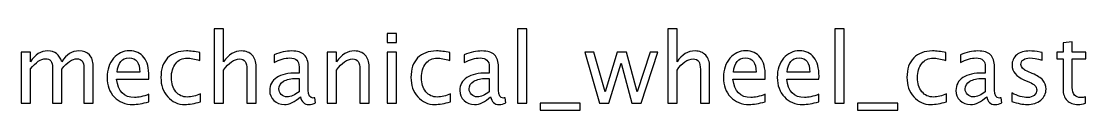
# Model space of a CAD drawing. Header units: centimetres. Extents: x -26.9 to 37.3, y -43.5 to 43.3.
# Drawn here: x -23.02 to -8.99, y -37.25 to -36.18 of the extents above; entities that cross this region are included whole.
import ezdxf

# ---------------------------------------------------------------- set-up
doc = ezdxf.new("R2010")
doc.units = ezdxf.units.CM
doc.header["$MEASUREMENT"] = 0
doc.layers.add('Layer 1', color=7, linetype='Continuous')

msp = doc.modelspace()

# ---------------------------------------------------------------- linework, layer by layer
at = {"layer": 'Layer 1'}
for points, knots in [([(-20.47935, -37.15435), (-20.47935, -37.15435), (-20.47935, -36.17518), (-20.47935, -36.17518), (-20.47935, -36.17518), (-20.47935, -36.17518), (-20.35743, -36.17518), (-20.35743, -36.17518), (-20.35743, -36.17518), (-20.35743, -36.17518), (-20.35743, -36.60846), (-20.35743, -36.60846), (-20.35743, -36.60846), (-20.29287, -36.51427), (-20.21371, -36.46728), (-20.12015, -36.46728), (-20.12015, -36.46728), (-20.06131, -36.46728), (-20.01453, -36.48569), (-19.98003, -36.52274), (-19.98003, -36.52274), (-19.94553, -36.55957), (-19.92817, -36.60931), (-19.92817, -36.67154), (-19.92817, -36.67154), (-19.92817, -36.67154), (-19.92817, -37.15435), (-19.92817, -37.15435), (-19.92817, -37.15435), (-19.92817, -37.15435), (-20.05009, -37.15435), (-20.05009, -37.15435), (-20.05009, -37.15435), (-20.05009, -37.15435), (-20.05009, -36.71133), (-20.05009, -36.71133), (-20.05009, -36.71133), (-20.05009, -36.66138), (-20.0575, -36.62582), (-20.0721, -36.60465), (-20.0721, -36.60465), (-20.08692, -36.58327), (-20.11126, -36.57269), (-20.14534, -36.57269), (-20.14534, -36.57269), (-20.22027, -36.57269), (-20.29097, -36.62158), (-20.35743, -36.71937), (-20.35743, -36.71937), (-20.35743, -36.71937), (-20.35743, -37.15435), (-20.35743, -37.15435), (-20.35743, -37.15435), (-20.35743, -37.15435), (-20.47935, -37.15435), (-20.47935, -37.15435)], [0, 0, 0, 0, 0.06666667, 0.06666667, 0.06666667, 0.06666667, 0.13333333, 0.13333333, 0.13333333, 0.13333333, 0.2, 0.2, 0.2, 0.2, 0.26666667, 0.26666667, 0.26666667, 0.26666667, 0.33333333, 0.33333333, 0.33333333, 0.33333333, 0.4, 0.4, 0.4, 0.4, 0.46666667, 0.46666667, 0.46666667, 0.46666667, 0.53333333, 0.53333333, 0.53333333, 0.53333333, 0.6, 0.6, 0.6, 0.6, 0.66666667, 0.66666667, 0.66666667, 0.66666667, 0.73333333, 0.73333333, 0.73333333, 0.73333333, 0.8, 0.8, 0.8, 0.8, 0.86666667, 0.86666667, 0.86666667, 0.86666667, 1, 1, 1, 1]), ([(-16.48287, -37.15435), (-16.48287, -37.15435), (-16.48287, -36.17518), (-16.48287, -36.17518), (-16.48287, -36.17518), (-16.48287, -36.17518), (-16.36095, -36.17518), (-16.36095, -36.17518), (-16.36095, -36.17518), (-16.36095, -36.17518), (-16.36095, -37.15435), (-16.36095, -37.15435), (-16.36095, -37.15435), (-16.36095, -37.15435), (-16.48287, -37.15435), (-16.48287, -37.15435)], [0, 0, 0, 0, 0.2, 0.2, 0.2, 0.2, 0.4, 0.4, 0.4, 0.4, 0.6, 0.6, 0.6, 0.6, 1, 1, 1, 1]), ([(-14.5023, -37.15435), (-14.5023, -37.15435), (-14.5023, -36.17518), (-14.5023, -36.17518), (-14.5023, -36.17518), (-14.5023, -36.17518), (-14.38038, -36.17518), (-14.38038, -36.17518), (-14.38038, -36.17518), (-14.38038, -36.17518), (-14.38038, -36.60846), (-14.38038, -36.60846), (-14.38038, -36.60846), (-14.31582, -36.51427), (-14.23666, -36.46728), (-14.1431, -36.46728), (-14.1431, -36.46728), (-14.08426, -36.46728), (-14.03748, -36.48569), (-14.00298, -36.52274), (-14.00298, -36.52274), (-13.96848, -36.55957), (-13.95112, -36.60931), (-13.95112, -36.67154), (-13.95112, -36.67154), (-13.95112, -36.67154), (-13.95112, -37.15435), (-13.95112, -37.15435), (-13.95112, -37.15435), (-13.95112, -37.15435), (-14.07304, -37.15435), (-14.07304, -37.15435), (-14.07304, -37.15435), (-14.07304, -37.15435), (-14.07304, -36.71133), (-14.07304, -36.71133), (-14.07304, -36.71133), (-14.07304, -36.66138), (-14.08045, -36.62582), (-14.09505, -36.60465), (-14.09505, -36.60465), (-14.10987, -36.58327), (-14.13421, -36.57269), (-14.16829, -36.57269), (-14.16829, -36.57269), (-14.24322, -36.57269), (-14.31392, -36.62158), (-14.38038, -36.71937), (-14.38038, -36.71937), (-14.38038, -36.71937), (-14.38038, -37.15435), (-14.38038, -37.15435), (-14.38038, -37.15435), (-14.38038, -37.15435), (-14.5023, -37.15435), (-14.5023, -37.15435)], [0, 0, 0, 0, 0.06666667, 0.06666667, 0.06666667, 0.06666667, 0.13333333, 0.13333333, 0.13333333, 0.13333333, 0.2, 0.2, 0.2, 0.2, 0.26666667, 0.26666667, 0.26666667, 0.26666667, 0.33333333, 0.33333333, 0.33333333, 0.33333333, 0.4, 0.4, 0.4, 0.4, 0.46666667, 0.46666667, 0.46666667, 0.46666667, 0.53333333, 0.53333333, 0.53333333, 0.53333333, 0.6, 0.6, 0.6, 0.6, 0.66666667, 0.66666667, 0.66666667, 0.66666667, 0.73333333, 0.73333333, 0.73333333, 0.73333333, 0.8, 0.8, 0.8, 0.8, 0.86666667, 0.86666667, 0.86666667, 0.86666667, 1, 1, 1, 1]), ([(-12.29885, -37.15435), (-12.29885, -37.15435), (-12.29885, -36.17518), (-12.29885, -36.17518), (-12.29885, -36.17518), (-12.29885, -36.17518), (-12.17693, -36.17518), (-12.17693, -36.17518), (-12.17693, -36.17518), (-12.17693, -36.17518), (-12.17693, -37.15435), (-12.17693, -37.15435), (-12.17693, -37.15435), (-12.17693, -37.15435), (-12.29885, -37.15435), (-12.29885, -37.15435)], [0, 0, 0, 0, 0.2, 0.2, 0.2, 0.2, 0.4, 0.4, 0.4, 0.4, 0.6, 0.6, 0.6, 0.6, 1, 1, 1, 1]), ([(-18.2016, -36.35806), (-18.2016, -36.35806), (-18.2016, -36.23614), (-18.2016, -36.23614), (-18.2016, -36.23614), (-18.2016, -36.23614), (-18.07968, -36.23614), (-18.07968, -36.23614), (-18.07968, -36.23614), (-18.07968, -36.23614), (-18.07968, -36.35806), (-18.07968, -36.35806), (-18.07968, -36.35806), (-18.07968, -36.35806), (-18.2016, -36.35806), (-18.2016, -36.35806)], [0, 0, 0, 0, 0.2, 0.2, 0.2, 0.2, 0.4, 0.4, 0.4, 0.4, 0.6, 0.6, 0.6, 0.6, 1, 1, 1, 1]), ([(-23.02316, -37.15435), (-23.02316, -37.15435), (-23.02316, -36.48125), (-23.02316, -36.48125), (-23.02316, -36.48125), (-23.02316, -36.48125), (-22.90124, -36.48125), (-22.90124, -36.48125), (-22.90124, -36.48125), (-22.90124, -36.48125), (-22.90124, -36.60846), (-22.90124, -36.60846), (-22.90124, -36.60846), (-22.84176, -36.51427), (-22.76556, -36.46728), (-22.67222, -36.46728), (-22.67222, -36.46728), (-22.58226, -36.46728), (-22.52109, -36.51427), (-22.48849, -36.60846), (-22.48849, -36.60846), (-22.4307, -36.51342), (-22.35535, -36.46601), (-22.26285, -36.46601), (-22.26285, -36.46601), (-22.2038, -36.46601), (-22.15787, -36.48337), (-22.12506, -36.51829), (-22.12506, -36.51829), (-22.09225, -36.55322), (-22.07574, -36.60211), (-22.07574, -36.66498), (-22.07574, -36.66498), (-22.07574, -36.66498), (-22.07574, -37.15435), (-22.07574, -37.15435), (-22.07574, -37.15435), (-22.07574, -37.15435), (-22.19766, -37.15435), (-22.19766, -37.15435), (-22.19766, -37.15435), (-22.19766, -37.15435), (-22.19766, -36.68508), (-22.19766, -36.68508), (-22.19766, -36.68508), (-22.19766, -36.60846), (-22.22814, -36.57015), (-22.2891, -36.57015), (-22.2891, -36.57015), (-22.35239, -36.57015), (-22.41885, -36.61481), (-22.48849, -36.70435), (-22.48849, -36.70435), (-22.48849, -36.70435), (-22.48849, -37.15435), (-22.48849, -37.15435), (-22.48849, -37.15435), (-22.48849, -37.15435), (-22.61041, -37.15435), (-22.61041, -37.15435), (-22.61041, -37.15435), (-22.61041, -37.15435), (-22.61041, -36.68466), (-22.61041, -36.68466), (-22.61041, -36.68466), (-22.61041, -36.6074), (-22.64131, -36.56888), (-22.70333, -36.56888), (-22.70333, -36.56888), (-22.76493, -36.56888), (-22.83097, -36.61375), (-22.90124, -36.70371), (-22.90124, -36.70371), (-22.90124, -36.70371), (-22.90124, -37.15435), (-22.90124, -37.15435), (-22.90124, -37.15435), (-22.90124, -37.15435), (-23.02316, -37.15435), (-23.02316, -37.15435)], [0, 0, 0, 0, 0.04761905, 0.04761905, 0.04761905, 0.04761905, 0.0952381, 0.0952381, 0.0952381, 0.0952381, 0.14285714, 0.14285714, 0.14285714, 0.14285714, 0.19047619, 0.19047619, 0.19047619, 0.19047619, 0.23809524, 0.23809524, 0.23809524, 0.23809524, 0.28571429, 0.28571429, 0.28571429, 0.28571429, 0.33333333, 0.33333333, 0.33333333, 0.33333333, 0.38095238, 0.38095238, 0.38095238, 0.38095238, 0.42857143, 0.42857143, 0.42857143, 0.42857143, 0.47619048, 0.47619048, 0.47619048, 0.47619048, 0.52380952, 0.52380952, 0.52380952, 0.52380952, 0.57142857, 0.57142857, 0.57142857, 0.57142857, 0.61904762, 0.61904762, 0.61904762, 0.61904762, 0.66666667, 0.66666667, 0.66666667, 0.66666667, 0.71428571, 0.71428571, 0.71428571, 0.71428571, 0.76190476, 0.76190476, 0.76190476, 0.76190476, 0.80952381, 0.80952381, 0.80952381, 0.80952381, 0.85714286, 0.85714286, 0.85714286, 0.85714286, 0.9047619, 0.9047619, 0.9047619, 0.9047619, 1, 1, 1, 1]), ([(-21.34337, -37.13276), (-21.42528, -37.15731), (-21.49535, -37.16959), (-21.55377, -37.16959), (-21.55377, -37.16959), (-21.65346, -37.16959), (-21.73453, -37.13657), (-21.79697, -37.07074), (-21.79697, -37.07074), (-21.85941, -37.00491), (-21.89074, -36.91961), (-21.89074, -36.81462), (-21.89074, -36.81462), (-21.89074, -36.71281), (-21.86322, -36.6292), (-21.80798, -36.5638), (-21.80798, -36.5638), (-21.75273, -36.49861), (-21.68204, -36.46601), (-21.59589, -36.46601), (-21.59589, -36.46601), (-21.5144, -36.46601), (-21.45132, -36.49501), (-21.40687, -36.553), (-21.40687, -36.553), (-21.36242, -36.611), (-21.34019, -36.69313), (-21.34019, -36.7996), (-21.34019, -36.7996), (-21.34019, -36.7996), (-21.34083, -36.83685), (-21.34083, -36.83685), (-21.34083, -36.83685), (-21.34083, -36.83685), (-21.76628, -36.83685), (-21.76628, -36.83685), (-21.76628, -36.83685), (-21.7485, -36.99772), (-21.66997, -37.07815), (-21.53091, -37.07815), (-21.53091, -37.07815), (-21.47989, -37.07815), (-21.41745, -37.06376), (-21.34337, -37.03497), (-21.34337, -37.03497), (-21.34337, -37.03497), (-21.34337, -37.13276), (-21.34337, -37.13276)], [0, 0, 0, 0, 0.07692308, 0.07692308, 0.07692308, 0.07692308, 0.15384615, 0.15384615, 0.15384615, 0.15384615, 0.23076923, 0.23076923, 0.23076923, 0.23076923, 0.30769231, 0.30769231, 0.30769231, 0.30769231, 0.38461538, 0.38461538, 0.38461538, 0.38461538, 0.46153846, 0.46153846, 0.46153846, 0.46153846, 0.53846154, 0.53846154, 0.53846154, 0.53846154, 0.61538462, 0.61538462, 0.61538462, 0.61538462, 0.69230769, 0.69230769, 0.69230769, 0.69230769, 0.76923077, 0.76923077, 0.76923077, 0.76923077, 0.84615385, 0.84615385, 0.84615385, 0.84615385, 1, 1, 1, 1]), ([(-20.66244, -37.13403), (-20.74139, -37.15774), (-20.80955, -37.16959), (-20.86691, -37.16959), (-20.86691, -37.16959), (-20.95793, -37.16959), (-21.03328, -37.13593), (-21.09318, -37.06884), (-21.09318, -37.06884), (-21.15308, -37.00153), (-21.18314, -36.91665), (-21.18314, -36.81441), (-21.18314, -36.81441), (-21.18314, -36.70519), (-21.15351, -36.61989), (-21.09424, -36.55893), (-21.09424, -36.55893), (-21.03497, -36.49776), (-20.95221, -36.46728), (-20.84595, -36.46728), (-20.84595, -36.46728), (-20.79367, -36.46728), (-20.73483, -36.47448), (-20.67006, -36.48887), (-20.67006, -36.48887), (-20.67006, -36.48887), (-20.67006, -36.59174), (-20.67006, -36.59174), (-20.67006, -36.59174), (-20.73885, -36.57142), (-20.79494, -36.56126), (-20.83812, -36.56126), (-20.83812, -36.56126), (-20.90078, -36.56126), (-20.95094, -36.58475), (-20.98841, -36.63153), (-20.98841, -36.63153), (-21.02587, -36.67831), (-21.04471, -36.74075), (-21.04471, -36.81865), (-21.04471, -36.81865), (-21.04471, -36.89421), (-21.02524, -36.95517), (-20.9865, -37.00195), (-20.9865, -37.00195), (-20.94777, -37.04852), (-20.89718, -37.0718), (-20.83431, -37.0718), (-20.83431, -37.0718), (-20.77864, -37.0718), (-20.72149, -37.05741), (-20.66244, -37.02862), (-20.66244, -37.02862), (-20.66244, -37.02862), (-20.66244, -37.13403), (-20.66244, -37.13403)], [0, 0, 0, 0, 0.06666667, 0.06666667, 0.06666667, 0.06666667, 0.13333333, 0.13333333, 0.13333333, 0.13333333, 0.2, 0.2, 0.2, 0.2, 0.26666667, 0.26666667, 0.26666667, 0.26666667, 0.33333333, 0.33333333, 0.33333333, 0.33333333, 0.4, 0.4, 0.4, 0.4, 0.46666667, 0.46666667, 0.46666667, 0.46666667, 0.53333333, 0.53333333, 0.53333333, 0.53333333, 0.6, 0.6, 0.6, 0.6, 0.66666667, 0.66666667, 0.66666667, 0.66666667, 0.73333333, 0.73333333, 0.73333333, 0.73333333, 0.8, 0.8, 0.8, 0.8, 0.86666667, 0.86666667, 0.86666667, 0.86666667, 1, 1, 1, 1]), ([(-19.34418, -37.06862), (-19.41741, -37.13593), (-19.4879, -37.16959), (-19.55563, -37.16959), (-19.55563, -37.16959), (-19.6113, -37.16959), (-19.65766, -37.15223), (-19.69427, -37.11731), (-19.69427, -37.11731), (-19.7311, -37.08238), (-19.74952, -37.03836), (-19.74952, -36.98523), (-19.74952, -36.98523), (-19.74952, -36.91178), (-19.71862, -36.85526), (-19.65681, -36.81589), (-19.65681, -36.81589), (-19.595, -36.77652), (-19.50631, -36.75684), (-19.39074, -36.75684), (-19.39074, -36.75684), (-19.39074, -36.75684), (-19.36217, -36.75684), (-19.36217, -36.75684), (-19.36217, -36.75684), (-19.36217, -36.75684), (-19.36217, -36.67577), (-19.36217, -36.67577), (-19.36217, -36.67577), (-19.36217, -36.59767), (-19.40281, -36.55872), (-19.4843, -36.55872), (-19.4843, -36.55872), (-19.54738, -36.55872), (-19.61638, -36.57862), (-19.6911, -36.61841), (-19.6911, -36.61841), (-19.6911, -36.61841), (-19.6911, -36.51808), (-19.6911, -36.51808), (-19.6911, -36.51808), (-19.60897, -36.48421), (-19.5315, -36.46728), (-19.4589, -36.46728), (-19.4589, -36.46728), (-19.38418, -36.46728), (-19.32894, -36.48421), (-19.29359, -36.51829), (-19.29359, -36.51829), (-19.25803, -36.55237), (-19.24025, -36.60486), (-19.24025, -36.67577), (-19.24025, -36.67577), (-19.24025, -36.67577), (-19.24025, -36.97994), (-19.24025, -36.97994), (-19.24025, -36.97994), (-19.24025, -37.04957), (-19.21887, -37.0845), (-19.1759, -37.0845), (-19.1759, -37.0845), (-19.17061, -37.0845), (-19.16278, -37.08365), (-19.15241, -37.08196), (-19.15241, -37.08196), (-19.15241, -37.08196), (-19.14373, -37.14969), (-19.14373, -37.14969), (-19.14373, -37.14969), (-19.17146, -37.16303), (-19.20194, -37.16959), (-19.23538, -37.16959), (-19.23538, -37.16959), (-19.29232, -37.16959), (-19.32851, -37.13593), (-19.34418, -37.06862)], [0, 0, 0, 0, 0.05, 0.05, 0.05, 0.05, 0.1, 0.1, 0.1, 0.1, 0.15, 0.15, 0.15, 0.15, 0.2, 0.2, 0.2, 0.2, 0.25, 0.25, 0.25, 0.25, 0.3, 0.3, 0.3, 0.3, 0.35, 0.35, 0.35, 0.35, 0.4, 0.4, 0.4, 0.4, 0.45, 0.45, 0.45, 0.45, 0.5, 0.5, 0.5, 0.5, 0.55, 0.55, 0.55, 0.55, 0.6, 0.6, 0.6, 0.6, 0.65, 0.65, 0.65, 0.65, 0.7, 0.7, 0.7, 0.7, 0.75, 0.75, 0.75, 0.75, 0.8, 0.8, 0.8, 0.8, 0.85, 0.85, 0.85, 0.85, 0.9, 0.9, 0.9, 0.9, 1, 1, 1, 1]), ([(-18.98985, -37.15435), (-18.98985, -37.15435), (-18.98985, -36.48125), (-18.98985, -36.48125), (-18.98985, -36.48125), (-18.98985, -36.48125), (-18.86793, -36.48125), (-18.86793, -36.48125), (-18.86793, -36.48125), (-18.86793, -36.48125), (-18.86793, -36.60846), (-18.86793, -36.60846), (-18.86793, -36.60846), (-18.80337, -36.51427), (-18.72421, -36.46728), (-18.63065, -36.46728), (-18.63065, -36.46728), (-18.57181, -36.46728), (-18.52503, -36.48569), (-18.49053, -36.52274), (-18.49053, -36.52274), (-18.45603, -36.55957), (-18.43867, -36.60931), (-18.43867, -36.67154), (-18.43867, -36.67154), (-18.43867, -36.67154), (-18.43867, -37.15435), (-18.43867, -37.15435), (-18.43867, -37.15435), (-18.43867, -37.15435), (-18.56059, -37.15435), (-18.56059, -37.15435), (-18.56059, -37.15435), (-18.56059, -37.15435), (-18.56059, -36.71133), (-18.56059, -36.71133), (-18.56059, -36.71133), (-18.56059, -36.66138), (-18.568, -36.62582), (-18.5826, -36.60465), (-18.5826, -36.60465), (-18.59742, -36.58327), (-18.62176, -36.57269), (-18.65584, -36.57269), (-18.65584, -36.57269), (-18.73077, -36.57269), (-18.80147, -36.62158), (-18.86793, -36.71937), (-18.86793, -36.71937), (-18.86793, -36.71937), (-18.86793, -37.15435), (-18.86793, -37.15435), (-18.86793, -37.15435), (-18.86793, -37.15435), (-18.98985, -37.15435), (-18.98985, -37.15435)], [0, 0, 0, 0, 0.06666667, 0.06666667, 0.06666667, 0.06666667, 0.13333333, 0.13333333, 0.13333333, 0.13333333, 0.2, 0.2, 0.2, 0.2, 0.26666667, 0.26666667, 0.26666667, 0.26666667, 0.33333333, 0.33333333, 0.33333333, 0.33333333, 0.4, 0.4, 0.4, 0.4, 0.46666667, 0.46666667, 0.46666667, 0.46666667, 0.53333333, 0.53333333, 0.53333333, 0.53333333, 0.6, 0.6, 0.6, 0.6, 0.66666667, 0.66666667, 0.66666667, 0.66666667, 0.73333333, 0.73333333, 0.73333333, 0.73333333, 0.8, 0.8, 0.8, 0.8, 0.86666667, 0.86666667, 0.86666667, 0.86666667, 1, 1, 1, 1]), ([(-17.36721, -37.13403), (-17.44616, -37.15774), (-17.51432, -37.16959), (-17.57168, -37.16959), (-17.57168, -37.16959), (-17.6627, -37.16959), (-17.73805, -37.13593), (-17.79795, -37.06884), (-17.79795, -37.06884), (-17.85785, -37.00153), (-17.88791, -36.91665), (-17.88791, -36.81441), (-17.88791, -36.81441), (-17.88791, -36.70519), (-17.85828, -36.61989), (-17.79901, -36.55893), (-17.79901, -36.55893), (-17.73974, -36.49776), (-17.65698, -36.46728), (-17.55072, -36.46728), (-17.55072, -36.46728), (-17.49844, -36.46728), (-17.4396, -36.47448), (-17.37483, -36.48887), (-17.37483, -36.48887), (-17.37483, -36.48887), (-17.37483, -36.59174), (-17.37483, -36.59174), (-17.37483, -36.59174), (-17.44362, -36.57142), (-17.49971, -36.56126), (-17.54289, -36.56126), (-17.54289, -36.56126), (-17.60555, -36.56126), (-17.65571, -36.58475), (-17.69318, -36.63153), (-17.69318, -36.63153), (-17.73064, -36.67831), (-17.74948, -36.74075), (-17.74948, -36.81865), (-17.74948, -36.81865), (-17.74948, -36.89421), (-17.73001, -36.95517), (-17.69127, -37.00195), (-17.69127, -37.00195), (-17.65254, -37.04852), (-17.60195, -37.0718), (-17.53908, -37.0718), (-17.53908, -37.0718), (-17.48341, -37.0718), (-17.42626, -37.05741), (-17.36721, -37.02862), (-17.36721, -37.02862), (-17.36721, -37.02862), (-17.36721, -37.13403), (-17.36721, -37.13403)], [0, 0, 0, 0, 0.06666667, 0.06666667, 0.06666667, 0.06666667, 0.13333333, 0.13333333, 0.13333333, 0.13333333, 0.2, 0.2, 0.2, 0.2, 0.26666667, 0.26666667, 0.26666667, 0.26666667, 0.33333333, 0.33333333, 0.33333333, 0.33333333, 0.4, 0.4, 0.4, 0.4, 0.46666667, 0.46666667, 0.46666667, 0.46666667, 0.53333333, 0.53333333, 0.53333333, 0.53333333, 0.6, 0.6, 0.6, 0.6, 0.66666667, 0.66666667, 0.66666667, 0.66666667, 0.73333333, 0.73333333, 0.73333333, 0.73333333, 0.8, 0.8, 0.8, 0.8, 0.86666667, 0.86666667, 0.86666667, 0.86666667, 1, 1, 1, 1]), ([(-16.8372, -37.06862), (-16.91043, -37.13593), (-16.98092, -37.16959), (-17.04865, -37.16959), (-17.04865, -37.16959), (-17.10432, -37.16959), (-17.15068, -37.15223), (-17.18729, -37.11731), (-17.18729, -37.11731), (-17.22412, -37.08238), (-17.24254, -37.03836), (-17.24254, -36.98523), (-17.24254, -36.98523), (-17.24254, -36.91178), (-17.21164, -36.85526), (-17.14983, -36.81589), (-17.14983, -36.81589), (-17.08802, -36.77652), (-16.99933, -36.75684), (-16.88376, -36.75684), (-16.88376, -36.75684), (-16.88376, -36.75684), (-16.85519, -36.75684), (-16.85519, -36.75684), (-16.85519, -36.75684), (-16.85519, -36.75684), (-16.85519, -36.67577), (-16.85519, -36.67577), (-16.85519, -36.67577), (-16.85519, -36.59767), (-16.89583, -36.55872), (-16.97732, -36.55872), (-16.97732, -36.55872), (-17.0404, -36.55872), (-17.1094, -36.57862), (-17.18412, -36.61841), (-17.18412, -36.61841), (-17.18412, -36.61841), (-17.18412, -36.51808), (-17.18412, -36.51808), (-17.18412, -36.51808), (-17.10199, -36.48421), (-17.02452, -36.46728), (-16.95192, -36.46728), (-16.95192, -36.46728), (-16.8772, -36.46728), (-16.82196, -36.48421), (-16.78661, -36.51829), (-16.78661, -36.51829), (-16.75105, -36.55237), (-16.73327, -36.60486), (-16.73327, -36.67577), (-16.73327, -36.67577), (-16.73327, -36.67577), (-16.73327, -36.97994), (-16.73327, -36.97994), (-16.73327, -36.97994), (-16.73327, -37.04957), (-16.71189, -37.0845), (-16.66892, -37.0845), (-16.66892, -37.0845), (-16.66363, -37.0845), (-16.6558, -37.08365), (-16.64543, -37.08196), (-16.64543, -37.08196), (-16.64543, -37.08196), (-16.63675, -37.14969), (-16.63675, -37.14969), (-16.63675, -37.14969), (-16.66448, -37.16303), (-16.69496, -37.16959), (-16.7284, -37.16959), (-16.7284, -37.16959), (-16.78534, -37.16959), (-16.82153, -37.13593), (-16.8372, -37.06862)], [0, 0, 0, 0, 0.05, 0.05, 0.05, 0.05, 0.1, 0.1, 0.1, 0.1, 0.15, 0.15, 0.15, 0.15, 0.2, 0.2, 0.2, 0.2, 0.25, 0.25, 0.25, 0.25, 0.3, 0.3, 0.3, 0.3, 0.35, 0.35, 0.35, 0.35, 0.4, 0.4, 0.4, 0.4, 0.45, 0.45, 0.45, 0.45, 0.5, 0.5, 0.5, 0.5, 0.55, 0.55, 0.55, 0.55, 0.6, 0.6, 0.6, 0.6, 0.65, 0.65, 0.65, 0.65, 0.7, 0.7, 0.7, 0.7, 0.75, 0.75, 0.75, 0.75, 0.8, 0.8, 0.8, 0.8, 0.85, 0.85, 0.85, 0.85, 0.9, 0.9, 0.9, 0.9, 1, 1, 1, 1]), ([(-13.22002, -37.13276), (-13.30193, -37.15731), (-13.372, -37.16959), (-13.43042, -37.16959), (-13.43042, -37.16959), (-13.53011, -37.16959), (-13.61118, -37.13657), (-13.67362, -37.07074), (-13.67362, -37.07074), (-13.73606, -37.00491), (-13.76739, -36.91961), (-13.76739, -36.81462), (-13.76739, -36.81462), (-13.76739, -36.71281), (-13.73987, -36.6292), (-13.68463, -36.5638), (-13.68463, -36.5638), (-13.62938, -36.49861), (-13.55869, -36.46601), (-13.47254, -36.46601), (-13.47254, -36.46601), (-13.39105, -36.46601), (-13.32797, -36.49501), (-13.28352, -36.553), (-13.28352, -36.553), (-13.23907, -36.611), (-13.21684, -36.69313), (-13.21684, -36.7996), (-13.21684, -36.7996), (-13.21684, -36.7996), (-13.21748, -36.83685), (-13.21748, -36.83685), (-13.21748, -36.83685), (-13.21748, -36.83685), (-13.64293, -36.83685), (-13.64293, -36.83685), (-13.64293, -36.83685), (-13.62515, -36.99772), (-13.54662, -37.07815), (-13.40756, -37.07815), (-13.40756, -37.07815), (-13.35654, -37.07815), (-13.2941, -37.06376), (-13.22002, -37.03497), (-13.22002, -37.03497), (-13.22002, -37.03497), (-13.22002, -37.13276), (-13.22002, -37.13276)], [0, 0, 0, 0, 0.07692308, 0.07692308, 0.07692308, 0.07692308, 0.15384615, 0.15384615, 0.15384615, 0.15384615, 0.23076923, 0.23076923, 0.23076923, 0.23076923, 0.30769231, 0.30769231, 0.30769231, 0.30769231, 0.38461538, 0.38461538, 0.38461538, 0.38461538, 0.46153846, 0.46153846, 0.46153846, 0.46153846, 0.53846154, 0.53846154, 0.53846154, 0.53846154, 0.61538462, 0.61538462, 0.61538462, 0.61538462, 0.69230769, 0.69230769, 0.69230769, 0.69230769, 0.76923077, 0.76923077, 0.76923077, 0.76923077, 0.84615385, 0.84615385, 0.84615385, 0.84615385, 1, 1, 1, 1]), ([(-12.51242, -37.13276), (-12.59433, -37.15731), (-12.6644, -37.16959), (-12.72282, -37.16959), (-12.72282, -37.16959), (-12.82251, -37.16959), (-12.90358, -37.13657), (-12.96602, -37.07074), (-12.96602, -37.07074), (-13.02846, -37.00491), (-13.05979, -36.91961), (-13.05979, -36.81462), (-13.05979, -36.81462), (-13.05979, -36.71281), (-13.03227, -36.6292), (-12.97703, -36.5638), (-12.97703, -36.5638), (-12.92178, -36.49861), (-12.85109, -36.46601), (-12.76494, -36.46601), (-12.76494, -36.46601), (-12.68345, -36.46601), (-12.62037, -36.49501), (-12.57592, -36.553), (-12.57592, -36.553), (-12.53147, -36.611), (-12.50924, -36.69313), (-12.50924, -36.7996), (-12.50924, -36.7996), (-12.50924, -36.7996), (-12.50988, -36.83685), (-12.50988, -36.83685), (-12.50988, -36.83685), (-12.50988, -36.83685), (-12.93533, -36.83685), (-12.93533, -36.83685), (-12.93533, -36.83685), (-12.91755, -36.99772), (-12.83902, -37.07815), (-12.69996, -37.07815), (-12.69996, -37.07815), (-12.64894, -37.07815), (-12.5865, -37.06376), (-12.51242, -37.03497), (-12.51242, -37.03497), (-12.51242, -37.03497), (-12.51242, -37.13276), (-12.51242, -37.13276)], [0, 0, 0, 0, 0.07692308, 0.07692308, 0.07692308, 0.07692308, 0.15384615, 0.15384615, 0.15384615, 0.15384615, 0.23076923, 0.23076923, 0.23076923, 0.23076923, 0.30769231, 0.30769231, 0.30769231, 0.30769231, 0.38461538, 0.38461538, 0.38461538, 0.38461538, 0.46153846, 0.46153846, 0.46153846, 0.46153846, 0.53846154, 0.53846154, 0.53846154, 0.53846154, 0.61538462, 0.61538462, 0.61538462, 0.61538462, 0.69230769, 0.69230769, 0.69230769, 0.69230769, 0.76923077, 0.76923077, 0.76923077, 0.76923077, 0.84615385, 0.84615385, 0.84615385, 0.84615385, 1, 1, 1, 1]), ([(-10.82946, -37.13403), (-10.90841, -37.15774), (-10.97657, -37.16959), (-11.03393, -37.16959), (-11.03393, -37.16959), (-11.12495, -37.16959), (-11.2003, -37.13593), (-11.2602, -37.06884), (-11.2602, -37.06884), (-11.3201, -37.00153), (-11.35016, -36.91665), (-11.35016, -36.81441), (-11.35016, -36.81441), (-11.35016, -36.70519), (-11.32053, -36.61989), (-11.26126, -36.55893), (-11.26126, -36.55893), (-11.20199, -36.49776), (-11.11923, -36.46728), (-11.01297, -36.46728), (-11.01297, -36.46728), (-10.96069, -36.46728), (-10.90185, -36.47448), (-10.83708, -36.48887), (-10.83708, -36.48887), (-10.83708, -36.48887), (-10.83708, -36.59174), (-10.83708, -36.59174), (-10.83708, -36.59174), (-10.90587, -36.57142), (-10.96196, -36.56126), (-11.00514, -36.56126), (-11.00514, -36.56126), (-11.0678, -36.56126), (-11.11796, -36.58475), (-11.15543, -36.63153), (-11.15543, -36.63153), (-11.19289, -36.67831), (-11.21173, -36.74075), (-11.21173, -36.81865), (-11.21173, -36.81865), (-11.21173, -36.89421), (-11.19226, -36.95517), (-11.15352, -37.00195), (-11.15352, -37.00195), (-11.11479, -37.04852), (-11.0642, -37.0718), (-11.00133, -37.0718), (-11.00133, -37.0718), (-10.94566, -37.0718), (-10.88851, -37.05741), (-10.82946, -37.02862), (-10.82946, -37.02862), (-10.82946, -37.02862), (-10.82946, -37.13403), (-10.82946, -37.13403)], [0, 0, 0, 0, 0.06666667, 0.06666667, 0.06666667, 0.06666667, 0.13333333, 0.13333333, 0.13333333, 0.13333333, 0.2, 0.2, 0.2, 0.2, 0.26666667, 0.26666667, 0.26666667, 0.26666667, 0.33333333, 0.33333333, 0.33333333, 0.33333333, 0.4, 0.4, 0.4, 0.4, 0.46666667, 0.46666667, 0.46666667, 0.46666667, 0.53333333, 0.53333333, 0.53333333, 0.53333333, 0.6, 0.6, 0.6, 0.6, 0.66666667, 0.66666667, 0.66666667, 0.66666667, 0.73333333, 0.73333333, 0.73333333, 0.73333333, 0.8, 0.8, 0.8, 0.8, 0.86666667, 0.86666667, 0.86666667, 0.86666667, 1, 1, 1, 1]), ([(-10.29945, -37.06862), (-10.37268, -37.13593), (-10.44317, -37.16959), (-10.5109, -37.16959), (-10.5109, -37.16959), (-10.56657, -37.16959), (-10.61293, -37.15223), (-10.64954, -37.11731), (-10.64954, -37.11731), (-10.68637, -37.08238), (-10.70479, -37.03836), (-10.70479, -36.98523), (-10.70479, -36.98523), (-10.70479, -36.91178), (-10.67389, -36.85526), (-10.61208, -36.81589), (-10.61208, -36.81589), (-10.55027, -36.77652), (-10.46158, -36.75684), (-10.34601, -36.75684), (-10.34601, -36.75684), (-10.34601, -36.75684), (-10.31744, -36.75684), (-10.31744, -36.75684), (-10.31744, -36.75684), (-10.31744, -36.75684), (-10.31744, -36.67577), (-10.31744, -36.67577), (-10.31744, -36.67577), (-10.31744, -36.59767), (-10.35808, -36.55872), (-10.43957, -36.55872), (-10.43957, -36.55872), (-10.50265, -36.55872), (-10.57165, -36.57862), (-10.64637, -36.61841), (-10.64637, -36.61841), (-10.64637, -36.61841), (-10.64637, -36.51808), (-10.64637, -36.51808), (-10.64637, -36.51808), (-10.56424, -36.48421), (-10.48677, -36.46728), (-10.41417, -36.46728), (-10.41417, -36.46728), (-10.33945, -36.46728), (-10.28421, -36.48421), (-10.24886, -36.51829), (-10.24886, -36.51829), (-10.2133, -36.55237), (-10.19552, -36.60486), (-10.19552, -36.67577), (-10.19552, -36.67577), (-10.19552, -36.67577), (-10.19552, -36.97994), (-10.19552, -36.97994), (-10.19552, -36.97994), (-10.19552, -37.04957), (-10.17414, -37.0845), (-10.13117, -37.0845), (-10.13117, -37.0845), (-10.12588, -37.0845), (-10.11805, -37.08365), (-10.10768, -37.08196), (-10.10768, -37.08196), (-10.10768, -37.08196), (-10.099, -37.14969), (-10.099, -37.14969), (-10.099, -37.14969), (-10.12673, -37.16303), (-10.15721, -37.16959), (-10.19065, -37.16959), (-10.19065, -37.16959), (-10.24759, -37.16959), (-10.28378, -37.13593), (-10.29945, -37.06862)], [0, 0, 0, 0, 0.05, 0.05, 0.05, 0.05, 0.1, 0.1, 0.1, 0.1, 0.15, 0.15, 0.15, 0.15, 0.2, 0.2, 0.2, 0.2, 0.25, 0.25, 0.25, 0.25, 0.3, 0.3, 0.3, 0.3, 0.35, 0.35, 0.35, 0.35, 0.4, 0.4, 0.4, 0.4, 0.45, 0.45, 0.45, 0.45, 0.5, 0.5, 0.5, 0.5, 0.55, 0.55, 0.55, 0.55, 0.6, 0.6, 0.6, 0.6, 0.65, 0.65, 0.65, 0.65, 0.7, 0.7, 0.7, 0.7, 0.75, 0.75, 0.75, 0.75, 0.8, 0.8, 0.8, 0.8, 0.85, 0.85, 0.85, 0.85, 0.9, 0.9, 0.9, 0.9, 1, 1, 1, 1]), ([(-9.96925, -37.13022), (-9.96925, -37.13022), (-9.96925, -37.01846), (-9.96925, -37.01846), (-9.96925, -37.01846), (-9.88945, -37.05825), (-9.82024, -37.07815), (-9.76118, -37.07815), (-9.76118, -37.07815), (-9.72604, -37.07815), (-9.69683, -37.06862), (-9.67376, -37.04957), (-9.67376, -37.04957), (-9.65069, -37.03074), (-9.63905, -37.00703), (-9.63905, -36.97845), (-9.63905, -36.97845), (-9.63905, -36.93676), (-9.67143, -36.90225), (-9.7362, -36.87495), (-9.7362, -36.87495), (-9.7362, -36.87495), (-9.80754, -36.84468), (-9.80754, -36.84468), (-9.80754, -36.84468), (-9.91273, -36.80108), (-9.96544, -36.738), (-9.96544, -36.65609), (-9.96544, -36.65609), (-9.96544, -36.59745), (-9.9447, -36.55131), (-9.90321, -36.51766), (-9.90321, -36.51766), (-9.86172, -36.484), (-9.80478, -36.46728), (-9.73261, -36.46728), (-9.73261, -36.46728), (-9.69514, -36.46728), (-9.64857, -36.47236), (-9.59333, -36.48273), (-9.59333, -36.48273), (-9.59333, -36.48273), (-9.56793, -36.4876), (-9.56793, -36.4876), (-9.56793, -36.4876), (-9.56793, -36.4876), (-9.56793, -36.5892), (-9.56793, -36.5892), (-9.56793, -36.5892), (-9.63587, -36.56888), (-9.69006, -36.55872), (-9.73049, -36.55872), (-9.73049, -36.55872), (-9.76605, -36.55872), (-9.7942, -36.56655), (-9.81558, -36.582), (-9.81558, -36.582), (-9.83675, -36.59745), (-9.84733, -36.6182), (-9.84733, -36.64423), (-9.84733, -36.64423), (-9.84733, -36.68085), (-9.8177, -36.71197), (-9.75822, -36.73715), (-9.75822, -36.73715), (-9.75822, -36.73715), (-9.69959, -36.76192), (-9.69959, -36.76192), (-9.69959, -36.76192), (-9.63312, -36.78986), (-9.58613, -36.81949), (-9.55862, -36.85061), (-9.55862, -36.85061), (-9.53089, -36.88172), (-9.51713, -36.92067), (-9.51713, -36.96724), (-9.51713, -36.96724), (-9.51713, -37.02629), (-9.54041, -37.07476), (-9.58719, -37.11265), (-9.58719, -37.11265), (-9.63376, -37.15054), (-9.69345, -37.16959), (-9.76605, -37.16959), (-9.76605, -37.16959), (-9.82193, -37.16959), (-9.88945, -37.15647), (-9.96925, -37.13022)], [0, 0, 0, 0, 0.04347826, 0.04347826, 0.04347826, 0.04347826, 0.08695652, 0.08695652, 0.08695652, 0.08695652, 0.13043478, 0.13043478, 0.13043478, 0.13043478, 0.17391304, 0.17391304, 0.17391304, 0.17391304, 0.2173913, 0.2173913, 0.2173913, 0.2173913, 0.26086957, 0.26086957, 0.26086957, 0.26086957, 0.30434783, 0.30434783, 0.30434783, 0.30434783, 0.34782609, 0.34782609, 0.34782609, 0.34782609, 0.39130435, 0.39130435, 0.39130435, 0.39130435, 0.43478261, 0.43478261, 0.43478261, 0.43478261, 0.47826087, 0.47826087, 0.47826087, 0.47826087, 0.52173913, 0.52173913, 0.52173913, 0.52173913, 0.56521739, 0.56521739, 0.56521739, 0.56521739, 0.60869565, 0.60869565, 0.60869565, 0.60869565, 0.65217391, 0.65217391, 0.65217391, 0.65217391, 0.69565217, 0.69565217, 0.69565217, 0.69565217, 0.73913043, 0.73913043, 0.73913043, 0.73913043, 0.7826087, 0.7826087, 0.7826087, 0.7826087, 0.82608696, 0.82608696, 0.82608696, 0.82608696, 0.86956522, 0.86956522, 0.86956522, 0.86956522, 0.91304348, 0.91304348, 0.91304348, 0.91304348, 1, 1, 1, 1]), ([(-8.99664, -37.15414), (-9.03432, -37.16451), (-9.06712, -37.16959), (-9.09485, -37.16959), (-9.09485, -37.16959), (-9.15708, -37.16959), (-9.20555, -37.15181), (-9.24027, -37.11625), (-9.24027, -37.11625), (-9.27519, -37.08069), (-9.29255, -37.03137), (-9.29255, -36.96808), (-9.29255, -36.96808), (-9.29255, -36.96808), (-9.29255, -36.57269), (-9.29255, -36.57269), (-9.29255, -36.57269), (-9.29255, -36.57269), (-9.37679, -36.57269), (-9.37679, -36.57269), (-9.37679, -36.57269), (-9.37679, -36.57269), (-9.37679, -36.48125), (-9.37679, -36.48125), (-9.37679, -36.48125), (-9.37679, -36.48125), (-9.29255, -36.48125), (-9.29255, -36.48125), (-9.29255, -36.48125), (-9.29255, -36.48125), (-9.29255, -36.35954), (-9.29255, -36.35954), (-9.29255, -36.35954), (-9.29255, -36.35954), (-9.17063, -36.3479), (-9.17063, -36.3479), (-9.17063, -36.3479), (-9.17063, -36.3479), (-9.17063, -36.48125), (-9.17063, -36.48125), (-9.17063, -36.48125), (-9.17063, -36.48125), (-8.9941, -36.48125), (-8.9941, -36.48125), (-8.9941, -36.48125), (-8.9941, -36.48125), (-8.9941, -36.57269), (-8.9941, -36.57269), (-8.9941, -36.57269), (-8.9941, -36.57269), (-9.17063, -36.57269), (-9.17063, -36.57269), (-9.17063, -36.57269), (-9.17063, -36.57269), (-9.17063, -36.94607), (-9.17063, -36.94607), (-9.17063, -36.94607), (-9.17063, -37.03412), (-9.13232, -37.07815), (-9.05591, -37.07815), (-9.05591, -37.07815), (-9.03961, -37.07815), (-9.01992, -37.0754), (-8.99664, -37.07011), (-8.99664, -37.07011), (-8.99664, -37.07011), (-8.99664, -37.15414), (-8.99664, -37.15414)], [0, 0, 0, 0, 0.05555556, 0.05555556, 0.05555556, 0.05555556, 0.11111111, 0.11111111, 0.11111111, 0.11111111, 0.16666667, 0.16666667, 0.16666667, 0.16666667, 0.22222222, 0.22222222, 0.22222222, 0.22222222, 0.27777778, 0.27777778, 0.27777778, 0.27777778, 0.33333333, 0.33333333, 0.33333333, 0.33333333, 0.38888889, 0.38888889, 0.38888889, 0.38888889, 0.44444444, 0.44444444, 0.44444444, 0.44444444, 0.5, 0.5, 0.5, 0.5, 0.55555556, 0.55555556, 0.55555556, 0.55555556, 0.61111111, 0.61111111, 0.61111111, 0.61111111, 0.66666667, 0.66666667, 0.66666667, 0.66666667, 0.72222222, 0.72222222, 0.72222222, 0.72222222, 0.77777778, 0.77777778, 0.77777778, 0.77777778, 0.83333333, 0.83333333, 0.83333333, 0.83333333, 0.88888889, 0.88888889, 0.88888889, 0.88888889, 1, 1, 1, 1]), ([(-21.75993, -36.74541), (-21.75993, -36.74541), (-21.46275, -36.74541), (-21.46275, -36.74541), (-21.46275, -36.74541), (-21.46275, -36.6201), (-21.50953, -36.55745), (-21.60287, -36.55745), (-21.60287, -36.55745), (-21.69685, -36.55745), (-21.74913, -36.6201), (-21.75993, -36.74541)], [0, 0, 0, 0, 0.25, 0.25, 0.25, 0.25, 0.5, 0.5, 0.5, 0.5, 1, 1, 1, 1]), ([(-18.2016, -37.15435), (-18.2016, -37.15435), (-18.2016, -36.48125), (-18.2016, -36.48125), (-18.2016, -36.48125), (-18.2016, -36.48125), (-18.07968, -36.48125), (-18.07968, -36.48125), (-18.07968, -36.48125), (-18.07968, -36.48125), (-18.07968, -37.15435), (-18.07968, -37.15435), (-18.07968, -37.15435), (-18.07968, -37.15435), (-18.2016, -37.15435), (-18.2016, -37.15435)], [0, 0, 0, 0, 0.2, 0.2, 0.2, 0.2, 0.4, 0.4, 0.4, 0.4, 0.6, 0.6, 0.6, 0.6, 1, 1, 1, 1]), ([(-15.4021, -37.15435), (-15.4021, -37.15435), (-15.59514, -36.48125), (-15.59514, -36.48125), (-15.59514, -36.48125), (-15.59514, -36.48125), (-15.47618, -36.48125), (-15.47618, -36.48125), (-15.47618, -36.48125), (-15.47618, -36.48125), (-15.32823, -37.00385), (-15.32823, -37.00385), (-15.32823, -37.00385), (-15.32823, -37.00385), (-15.16863, -36.48125), (-15.16863, -36.48125), (-15.16863, -36.48125), (-15.16863, -36.48125), (-15.04671, -36.48125), (-15.04671, -36.48125), (-15.04671, -36.48125), (-15.04671, -36.48125), (-14.90638, -37.00301), (-14.90638, -37.00301), (-14.90638, -37.00301), (-14.90638, -37.00301), (-14.73662, -36.48125), (-14.73662, -36.48125), (-14.73662, -36.48125), (-14.73662, -36.48125), (-14.63248, -36.48125), (-14.63248, -36.48125), (-14.63248, -36.48125), (-14.63248, -36.48125), (-14.85219, -37.15435), (-14.85219, -37.15435), (-14.85219, -37.15435), (-14.85219, -37.15435), (-14.97411, -37.15435), (-14.97411, -37.15435), (-14.97411, -37.15435), (-14.97411, -37.15435), (-15.11847, -36.62942), (-15.11847, -36.62942), (-15.11847, -36.62942), (-15.11847, -36.62942), (-15.28018, -37.15435), (-15.28018, -37.15435), (-15.28018, -37.15435), (-15.28018, -37.15435), (-15.4021, -37.15435), (-15.4021, -37.15435)], [0, 0, 0, 0, 0.07142857, 0.07142857, 0.07142857, 0.07142857, 0.14285714, 0.14285714, 0.14285714, 0.14285714, 0.21428571, 0.21428571, 0.21428571, 0.21428571, 0.28571429, 0.28571429, 0.28571429, 0.28571429, 0.35714286, 0.35714286, 0.35714286, 0.35714286, 0.42857143, 0.42857143, 0.42857143, 0.42857143, 0.5, 0.5, 0.5, 0.5, 0.57142857, 0.57142857, 0.57142857, 0.57142857, 0.64285714, 0.64285714, 0.64285714, 0.64285714, 0.71428571, 0.71428571, 0.71428571, 0.71428571, 0.78571429, 0.78571429, 0.78571429, 0.78571429, 0.85714286, 0.85714286, 0.85714286, 0.85714286, 1, 1, 1, 1]), ([(-13.63658, -36.74541), (-13.63658, -36.74541), (-13.3394, -36.74541), (-13.3394, -36.74541), (-13.3394, -36.74541), (-13.3394, -36.6201), (-13.38618, -36.55745), (-13.47952, -36.55745), (-13.47952, -36.55745), (-13.5735, -36.55745), (-13.62578, -36.6201), (-13.63658, -36.74541)], [0, 0, 0, 0, 0.25, 0.25, 0.25, 0.25, 0.5, 0.5, 0.5, 0.5, 1, 1, 1, 1]), ([(-12.92898, -36.74541), (-12.92898, -36.74541), (-12.6318, -36.74541), (-12.6318, -36.74541), (-12.6318, -36.74541), (-12.6318, -36.6201), (-12.67858, -36.55745), (-12.77192, -36.55745), (-12.77192, -36.55745), (-12.8659, -36.55745), (-12.91818, -36.6201), (-12.92898, -36.74541)], [0, 0, 0, 0, 0.25, 0.25, 0.25, 0.25, 0.5, 0.5, 0.5, 0.5, 1, 1, 1, 1]), ([(-19.36217, -37.00216), (-19.36217, -37.00216), (-19.36217, -36.82923), (-19.36217, -36.82923), (-19.36217, -36.82923), (-19.36217, -36.82923), (-19.40133, -36.82796), (-19.40133, -36.82796), (-19.40133, -36.82796), (-19.46906, -36.82796), (-19.52367, -36.84045), (-19.56537, -36.86542), (-19.56537, -36.86542), (-19.60686, -36.89061), (-19.6276, -36.92384), (-19.6276, -36.96533), (-19.6276, -36.96533), (-19.6276, -36.99433), (-19.61723, -37.01888), (-19.5967, -37.03899), (-19.5967, -37.03899), (-19.57595, -37.0591), (-19.55076, -37.06926), (-19.52092, -37.06926), (-19.52092, -37.06926), (-19.47012, -37.06926), (-19.4172, -37.04682), (-19.36217, -37.00216)], [0, 0, 0, 0, 0.125, 0.125, 0.125, 0.125, 0.25, 0.25, 0.25, 0.25, 0.375, 0.375, 0.375, 0.375, 0.5, 0.5, 0.5, 0.5, 0.625, 0.625, 0.625, 0.625, 0.75, 0.75, 0.75, 0.75, 1, 1, 1, 1]), ([(-16.85519, -37.00216), (-16.85519, -37.00216), (-16.85519, -36.82923), (-16.85519, -36.82923), (-16.85519, -36.82923), (-16.85519, -36.82923), (-16.89435, -36.82796), (-16.89435, -36.82796), (-16.89435, -36.82796), (-16.96208, -36.82796), (-17.01669, -36.84045), (-17.05839, -36.86542), (-17.05839, -36.86542), (-17.09988, -36.89061), (-17.12062, -36.92384), (-17.12062, -36.96533), (-17.12062, -36.96533), (-17.12062, -36.99433), (-17.11025, -37.01888), (-17.08972, -37.03899), (-17.08972, -37.03899), (-17.06897, -37.0591), (-17.04378, -37.06926), (-17.01394, -37.06926), (-17.01394, -37.06926), (-16.96314, -37.06926), (-16.91022, -37.04682), (-16.85519, -37.00216)], [0, 0, 0, 0, 0.125, 0.125, 0.125, 0.125, 0.25, 0.25, 0.25, 0.25, 0.375, 0.375, 0.375, 0.375, 0.5, 0.5, 0.5, 0.5, 0.625, 0.625, 0.625, 0.625, 0.75, 0.75, 0.75, 0.75, 1, 1, 1, 1]), ([(-10.31744, -37.00216), (-10.31744, -37.00216), (-10.31744, -36.82923), (-10.31744, -36.82923), (-10.31744, -36.82923), (-10.31744, -36.82923), (-10.3566, -36.82796), (-10.3566, -36.82796), (-10.3566, -36.82796), (-10.42433, -36.82796), (-10.47894, -36.84045), (-10.52064, -36.86542), (-10.52064, -36.86542), (-10.56213, -36.89061), (-10.58287, -36.92384), (-10.58287, -36.96533), (-10.58287, -36.96533), (-10.58287, -36.99433), (-10.5725, -37.01888), (-10.55197, -37.03899), (-10.55197, -37.03899), (-10.53122, -37.0591), (-10.50603, -37.06926), (-10.47619, -37.06926), (-10.47619, -37.06926), (-10.42539, -37.06926), (-10.37247, -37.04682), (-10.31744, -37.00216)], [0, 0, 0, 0, 0.125, 0.125, 0.125, 0.125, 0.25, 0.25, 0.25, 0.25, 0.375, 0.375, 0.375, 0.375, 0.5, 0.5, 0.5, 0.5, 0.625, 0.625, 0.625, 0.625, 0.75, 0.75, 0.75, 0.75, 1, 1, 1, 1]), ([(-16.18442, -37.24579), (-16.18442, -37.24579), (-16.18442, -37.15435), (-16.18442, -37.15435), (-16.18442, -37.15435), (-16.18442, -37.15435), (-15.6561, -37.15435), (-15.6561, -37.15435), (-15.6561, -37.15435), (-15.6561, -37.15435), (-15.6561, -37.24579), (-15.6561, -37.24579), (-15.6561, -37.24579), (-15.6561, -37.24579), (-16.18442, -37.24579), (-16.18442, -37.24579)], [0, 0, 0, 0, 0.2, 0.2, 0.2, 0.2, 0.4, 0.4, 0.4, 0.4, 0.6, 0.6, 0.6, 0.6, 1, 1, 1, 1]), ([(-12.0004, -37.24579), (-12.0004, -37.24579), (-12.0004, -37.15435), (-12.0004, -37.15435), (-12.0004, -37.15435), (-12.0004, -37.15435), (-11.47208, -37.15435), (-11.47208, -37.15435), (-11.47208, -37.15435), (-11.47208, -37.15435), (-11.47208, -37.24579), (-11.47208, -37.24579), (-11.47208, -37.24579), (-11.47208, -37.24579), (-12.0004, -37.24579), (-12.0004, -37.24579)], [0, 0, 0, 0, 0.2, 0.2, 0.2, 0.2, 0.4, 0.4, 0.4, 0.4, 0.6, 0.6, 0.6, 0.6, 1, 1, 1, 1])]:
    msp.add_open_spline(points, degree=3, knots=knots, dxfattribs=at)

doc.saveas('drawing.dxf')
